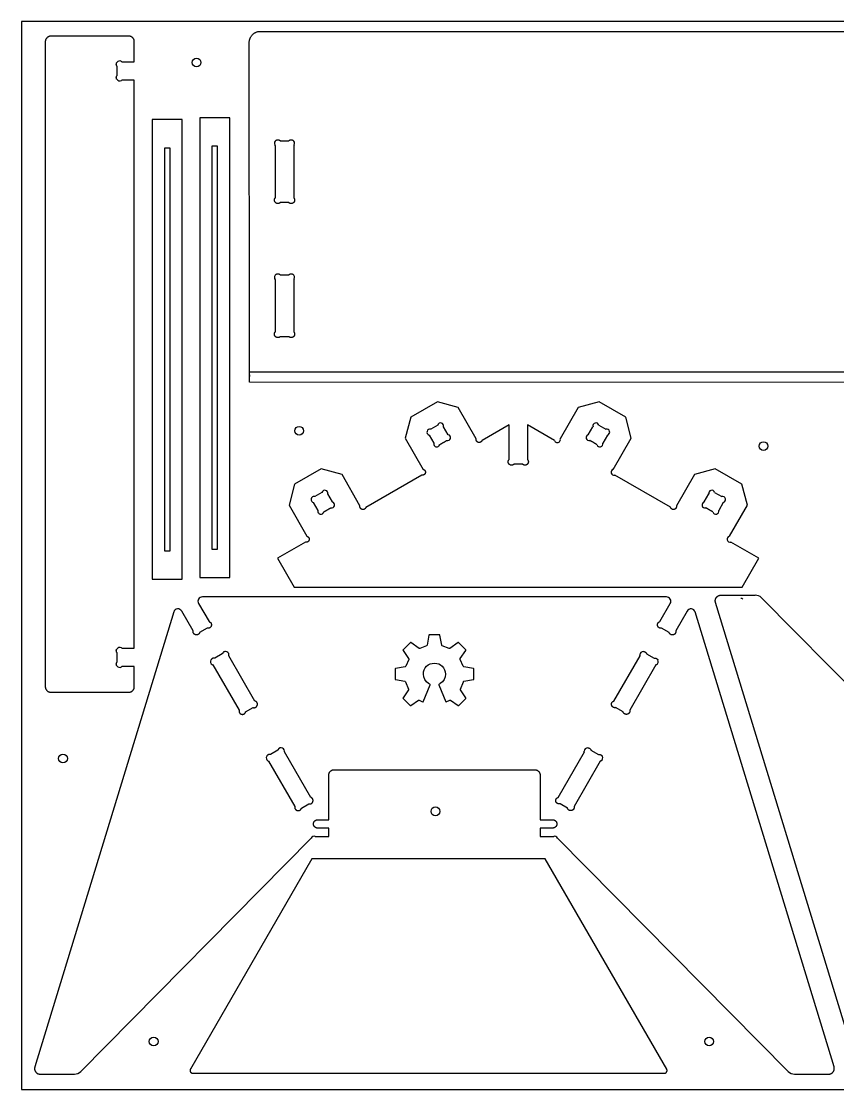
# Model space of a CAD drawing. Header units: millimetres. Extents: x 0 to 2500, y 0 to 1220.
# Drawn here: x 0 to 932, y 0 to 1220 of the extents above; entities that cross this region are included whole.
import ezdxf

# ---------------------------------------------------------------- set-up
doc = ezdxf.new("R2010")
doc.units = ezdxf.units.MM
doc.header["$MEASUREMENT"] = 0
for name, color, linetype, true_color in [('Angled Top Entry', 96, 'Continuous', 0x007f00), ('Board Fixings', 6, 'Continuous', 0xff00ff), ('Pockets 10mm', 5, 'Continuous', 0x0000ff), ('Pockets 5mm', 4, 'Continuous', 0x00ffff), ('Profile - inside', 30, 'Continuous', 0xff7f00), ('Profile - outside', 18, 'Continuous', 0x000000), ('Stock Perimeter', 1, 'Continuous', 0xff0007)]:
    doc.layers.add(name, color=color, linetype=linetype, true_color=true_color)

msp = doc.modelspace()

# ---------------------------------------------------------------- linework, layer by layer
at = {"layer": 'Angled Top Entry'}
msp.add_line((1009.4, 819.2, 0), (260.3, 819.3, 0), dxfattribs=at)
at = {"layer": 'Board Fixings'}
for centre in [(200, 1173), (317, 752.5), (847, 735), (47.5, 378.2), (472.6, 317.8), (151, 55), (785, 55)]:
    msp.add_circle(centre, 5, dxfattribs=at)
at = {"layer": 'Pockets 10mm'}
for p, q in [((465.2, 519.1), (463.1, 507.6)), ((477.2, 519.5), (465.8, 519.5)), ((479.9, 507.6), (477.8, 519.1)), ((435.6, 501.6), (442, 492.2)), ((443.7, 510.4), (435.7, 502.4)), ((454, 503.9), (444.5, 510.5)), ((462.5, 507), (454.9, 503.9)), ((488.1, 503.9), (480.4, 507)), ((498.5, 510.5), (489, 503.9)), ((507.3, 502.4), (499.3, 510.4)), ((500.9, 492.2), (507.4, 501.6)), ((442.1, 491.4), (438.7, 483.5)), ((504.3, 483.5), (500.9, 491.4)), ((426.5, 480.3), (426.5, 468.9)), ((438, 482.9), (427, 480.9)), ((516, 480.9), (504.9, 482.9)), ((516.4, 468.9), (516.4, 480.3)), ((427, 468.3), (437.8, 466.3)), ((438.4, 465.7), (441.8, 457.3)), ((501.2, 457.3), (504.5, 465.7)), ((505.2, 466.3), (516, 468.3)), ((441.7, 456.5), (435.6, 447.6)), ((458.6, 442.9), (466.5, 462.2)), ((466.3, 462.9), (465.3, 463.5)), ((476.4, 462.2), (484.4, 442.9)), ((477.6, 463.5), (476.7, 462.9)), ((507.4, 447.6), (501.2, 456.5)), ((435.7, 446.8), (443.7, 438.8)), ((444.5, 438.7), (453.2, 444.7)), ((454.1, 444.7), (457.9, 442.7)), ((485, 442.7), (488.9, 444.7)), ((489.7, 444.7), (498.5, 438.7)), ((499.3, 438.8), (507.3, 446.8))]:
    msp.add_line(p, q, dxfattribs=at)
for points in [[(465.8, 519.5), (465.5, 519.5), (465.3, 519.3), (465.2, 519.1)], [(477.8, 519.1), (477.7, 519.3), (477.4, 519.5), (477.2, 519.5)], [(435.7, 502.4), (435.5, 502.2), (435.4, 501.8), (435.6, 501.6)], [(444.5, 510.5), (444.2, 510.6), (443.9, 510.6), (443.7, 510.4)], [(454.9, 503.9), (454.6, 503.7), (454.2, 503.8), (454, 503.9)], [(463.1, 507.6), (463, 507.4), (462.8, 507.1), (462.5, 507)], [(480.4, 507), (480.2, 507.1), (479.9, 507.4), (479.9, 507.6)], [(489, 503.9), (488.7, 503.8), (488.3, 503.7), (488.1, 503.9)], [(499.3, 510.4), (499.1, 510.6), (498.7, 510.6), (498.5, 510.5)], [(507.4, 501.6), (507.5, 501.8), (507.5, 502.2), (507.3, 502.4)], [(442, 492.2), (442.2, 492), (442.2, 491.6), (442.1, 491.4)], [(500.9, 491.4), (500.8, 491.6), (500.8, 492), (500.9, 492.2)], [(427, 480.9), (426.7, 480.8), (426.5, 480.5), (426.5, 480.3)], [(438.7, 483.5), (438.6, 483.2), (438.3, 483), (438, 482.9)], [(504.9, 482.9), (504.6, 483), (504.4, 483.2), (504.3, 483.5)], [(516.4, 480.3), (516.4, 480.5), (516.2, 480.8), (516, 480.9)], [(426.5, 468.9), (426.5, 468.6), (426.7, 468.4), (427, 468.3)], [(437.8, 466.3), (438, 466.3), (438.3, 466), (438.4, 465.7)], [(465.3, 463.5), (465.1, 463.6), (464.9, 463.8), (464.7, 463.9)], [(478.2, 463.9), (478.1, 463.8), (477.8, 463.6), (477.6, 463.5)], [(504.5, 465.7), (504.6, 466), (504.9, 466.3), (505.2, 466.3)], [(516, 468.3), (516.2, 468.4), (516.4, 468.6), (516.4, 468.9)], [(441.8, 457.3), (441.9, 457.1), (441.9, 456.7), (441.7, 456.5)], [(466.5, 462.2), (466.6, 462.4), (466.5, 462.7), (466.3, 462.9)], [(476.7, 462.9), (476.4, 462.7), (476.3, 462.4), (476.4, 462.2)], [(501.2, 456.5), (501.1, 456.7), (501.1, 457.1), (501.2, 457.3)], [(435.6, 447.6), (435.4, 447.3), (435.5, 447), (435.7, 446.8)], [(453.2, 444.7), (453.4, 444.9), (453.8, 444.9), (454.1, 444.7)], [(457.9, 442.7), (458.2, 442.6), (458.5, 442.7), (458.6, 442.9)], [(484.4, 442.9), (484.5, 442.7), (484.8, 442.6), (485, 442.7)], [(488.9, 444.7), (489.1, 444.9), (489.5, 444.9), (489.7, 444.7)], [(507.3, 446.8), (507.5, 447), (507.5, 447.3), (507.4, 447.6)], [(443.7, 438.8), (443.9, 438.6), (444.2, 438.5), (444.5, 438.7)], [(498.5, 438.7), (498.7, 438.5), (499.1, 438.6), (499.3, 438.8)]]:
    msp.add_open_spline(points, degree=3, dxfattribs=at)
msp.add_open_spline([(464.7, 463.9), (461.2, 466.2), (458.9, 470.1), (458.9, 474.5), (458.9, 481.5), (464.5, 487.1), (471.5, 487.1), (478.4, 487.1), (484, 481.5), (484, 474.5), (484, 470.1), (481.7, 466.2), (478.2, 463.9)], degree=3, knots=[190, 190, 190, 190, 191, 191, 191, 192, 192, 192, 193, 193, 193, 194, 194, 194, 194], dxfattribs=at)
at = {"layer": 'Pockets 5mm'}
for points in [[(169.7, 615.3), (169.7, 1075.3), (163.2, 1075.3), (163.2, 615.3), (169.7, 615.3)], [(224, 617.3), (224, 1077.3), (217.5, 1077.3), (217.5, 617.3), (224, 617.3)]]:
    msp.add_lwpolyline(points, dxfattribs=at)
at = {"layer": 'Profile - inside'}
for p, q in [((289.9, 1018.5), (289.9, 1078.3)), ((295.4, 1083.7), (305.3, 1083.7)), ((310.8, 1078.3), (310.8, 1018.5)), ((305.3, 1013), (295.4, 1013)), ((295.4, 930.6), (305.3, 930.6)), ((289.9, 865.4), (289.9, 925.2)), ((310.8, 925.2), (310.8, 865.4)), ((305.3, 859.9), (295.4, 859.9)), ((475.3, 758.9), (467.2, 754.2)), ((487.3, 747.9), (481.9, 757.1)), ((647.1, 747.9), (652.4, 757.1)), ((659.1, 758.9), (667.2, 754.2)), ((465.4, 747.6), (470.8, 738.4)), ((668.9, 747.6), (663.6, 738.4)), ((343.1, 682), (335, 677.4)), ((355, 671.1), (349.7, 680.3)), ((779.4, 671.1), (784.7, 680.3)), ((791.3, 682), (799.4, 677.4)), ((333.2, 670.7), (338.5, 661.5)), ((801.2, 670.7), (795.9, 661.5)), ((229.3, 497.6), (220.7, 492.6)), ((266.6, 443.8), (236.7, 495.6)), ((676.3, 443.8), (706.2, 495.6)), ((713.7, 497.6), (722.3, 492.6)), ((218.7, 485.1), (248.6, 433.3)), ((724.3, 485.1), (694.4, 433.3)), ((256, 431.3), (264.6, 436.3)), ((686.9, 431.3), (678.3, 436.3)), ((292.8, 387.6), (284.2, 382.6)), ((330.2, 333.8), (300.3, 385.6)), ((612.8, 333.8), (642.7, 385.6)), ((650.1, 387.6), (658.7, 382.6)), ((282.2, 375.2), (312.1, 323.4)), ((660.7, 375.2), (630.8, 323.4)), ((319.6, 321.4), (328.2, 326.4)), ((623.4, 321.4), (614.8, 326.4))]:
    msp.add_line(p, q, dxfattribs=at)
for centre, radius, start, end in [((292.8, 1080.9), 3.93, 120, 210), ((307.9, 1080.9), 3.93, 330, 60), ((292.8, 927.8), 3.93, 120, 210), ((307.9, 927.8), 3.93, 330, 60), ((478.6, 758), 3.43, 344.9963, 164.9963), ((655.8, 758), 3.43, 15.0037, 195.0037), ((466.3, 750.9), 3.43, 74.9963, 254.9963), ((486.4, 744.6), 3.43, 254.9963, 74.9963), ((648, 744.6), 3.43, 105.0037, 285.0037), ((668.1, 750.9), 3.43, 285.0037, 105.0037), ((474.1, 737.5), 3.43, 164.9963, 344.9963), ((660.3, 737.5), 3.43, 195.0037, 15.0037), ((346.4, 681.1), 3.43, 344.9913, 164.9913), ((788, 681.1), 3.43, 15.0087, 195.0087), ((334.1, 674), 3.43, 74.9913, 254.9913), ((354.1, 667.7), 3.43, 254.9913, 74.9913), ((780.3, 667.7), 3.43, 105.0087, 285.0087), ((800.3, 674), 3.43, 285.0087, 105.0087), ((341.8, 660.6), 3.43, 164.9913, 344.9913), ((792.6, 660.6), 3.43, 195.0087, 15.0087), ((233, 496.4), 3.93, 0, 90), ((710, 496.4), 3.93, 90, 180), ((219.8, 488.8), 3.93, 150, 240), ((723.1, 488.8), 3.93, 300, 30), ((283.4, 378.9), 3.93, 150, 240), ((296.5, 386.4), 3.93, 0, 90), ((646.4, 386.4), 3.93, 90, 180), ((659.6, 378.9), 3.93, 300, 30)]:
    msp.add_arc(centre, radius, start, end, dxfattribs=at)
for points, weights in [([(289.9, 1078.3), (289.6, 1078.5), (289.4, 1078.9)], [0.914835789986, 0.948287753986, 1]), ([(290.8, 1084.3), (293.4, 1085.8), (295.4, 1083.7)], [1, 0.758819025933, 0.914835791626]), ([(305.3, 1083.7), (307.3, 1085.8), (309.9, 1084.3)], [0.914835717231, 0.758819083435, 1]), ([(311.3, 1078.9), (311.1, 1078.5), (310.8, 1078.3)], [1, 0.948287729328, 0.914835758084]), ([(290, 1013.1), (287.2, 1015.9), (289.9, 1018.5)], [1, 0.707106816723, 1]), ([(295.4, 1013), (292.8, 1010.3), (290, 1013.1)], [0.999999860338, 0.707106886554, 1]), ([(310.7, 1013.1), (307.9, 1010.3), (305.3, 1013)], [1, 0.707106886554, 0.999999860338]), ([(310.8, 1018.5), (313.5, 1015.9), (310.7, 1013.1)], [0.999999860338, 0.707106886554, 1]), ([(290.8, 931.2), (293.4, 932.7), (295.4, 930.6)], [1, 0.758819025933, 0.914835791626]), ([(305.3, 930.6), (307.3, 932.7), (309.9, 931.2)], [0.914835717231, 0.758819083435, 1]), ([(289.9, 925.2), (289.6, 925.3), (289.4, 925.8)], [0.914835774035, 0.948287741657, 1]), ([(311.3, 925.8), (311.1, 925.3), (310.8, 925.2)], [1, 0.948287729328, 0.914835758084]), ([(290, 860), (287.2, 862.8), (289.9, 865.4)], [1, 0.707106816723, 1]), ([(295.4, 859.9), (292.8, 857.2), (290, 860)], [0.999999860338, 0.707106886554, 1]), ([(310.7, 860), (307.9, 857.2), (305.3, 859.9)], [1, 0.707106886554, 0.999999860338]), ([(310.8, 865.4), (313.5, 862.8), (310.7, 860)], [0.999999860338, 0.707106886554, 1]), ([(233, 500.3), (230, 500.3), (229.3, 497.6)], [1, 0.758819025933, 0.914835791626]), ([(710, 500.3), (713, 500.3), (713.7, 497.6)], [1, 0.758819025933, 0.914835791626]), ([(220.7, 492.6), (218, 493.4), (216.4, 490.8)], [0.914835791626, 0.758819025933, 1]), ([(236.7, 495.6), (236.9, 495.9), (236.9, 496.4)], [0.914835758084, 0.948287729328, 1]), ([(706.2, 495.6), (706.1, 495.9), (706.1, 496.4)], [0.914835758084, 0.948287729328, 1]), ([(722.3, 492.6), (725, 493.4), (726.5, 490.8)], [0.914835791626, 0.758819025933, 1]), ([(217.9, 485.4), (218.3, 485.1), (218.7, 485.1)], [1, 0.948287729328, 0.914835758084]), ([(725.1, 485.4), (724.6, 485.1), (724.3, 485.1)], [1, 0.948287729328, 0.914835758084]), ([(269.3, 439.1), (270.3, 442.9), (266.6, 443.8)], [1, 0.707106816723, 1]), ([(673.7, 439.1), (672.7, 442.9), (676.3, 443.8)], [1, 0.707106816723, 1]), ([(248.6, 433.3), (247.5, 429.7), (251.3, 428.7)], [1, 0.707106816723, 1]), ([(251.3, 428.7), (255.1, 427.7), (256, 431.3)], [1, 0.707106816723, 1]), ([(264.6, 436.3), (268.2, 435.3), (269.3, 439.1)], [1, 0.707106816723, 1]), ([(678.3, 436.3), (674.7, 435.3), (673.7, 439.1)], [1, 0.707106816723, 1]), ([(691.6, 428.7), (687.8, 427.7), (686.9, 431.3)], [1, 0.707106816723, 1]), ([(694.4, 433.3), (695.4, 429.7), (691.6, 428.7)], [1, 0.707106816723, 1]), ([(284.2, 382.6), (281.5, 383.4), (280, 380.8)], [0.914835791626, 0.758819025933, 1]), ([(296.5, 390.4), (293.5, 390.4), (292.8, 387.6)], [1, 0.758819025933, 0.914835791626]), ([(300.3, 385.6), (300.4, 385.9), (300.4, 386.4)], [0.914835758084, 0.948287729328, 1]), ([(642.7, 385.6), (642.5, 385.9), (642.5, 386.4)], [0.914835758084, 0.948287729328, 1]), ([(646.4, 390.4), (649.5, 390.4), (650.1, 387.6)], [1, 0.758819025933, 0.914835791626]), ([(658.7, 382.6), (661.5, 383.4), (663, 380.8)], [0.914835791626, 0.758819025933, 1]), ([(281.4, 375.4), (281.9, 375.2), (282.2, 375.2)], [1, 0.948287729328, 0.914835758084]), ([(661.5, 375.4), (661.1, 375.2), (660.7, 375.2)], [1, 0.948287729328, 0.914835758084]), ([(332.8, 329.1), (333.8, 332.9), (330.2, 333.8)], [1, 0.707106816723, 1]), ([(610.1, 329.1), (609.1, 332.9), (612.8, 333.8)], [1, 0.707106816723, 1]), ([(312.1, 323.4), (311.1, 319.8), (314.9, 318.8)], [1, 0.707106816723, 1]), ([(314.9, 318.8), (318.7, 317.7), (319.6, 321.4)], [1, 0.707106816723, 1]), ([(328.2, 326.4), (331.8, 325.3), (332.8, 329.1)], [1, 0.707106816723, 1]), ([(614.8, 326.4), (611.2, 325.3), (610.1, 329.1)], [1, 0.707106816723, 1]), ([(628.1, 318.8), (624.3, 317.7), (623.4, 321.4)], [1, 0.707106816723, 1]), ([(630.8, 323.4), (631.9, 319.8), (628.1, 318.8)], [1, 0.707106816723, 1])]:
    msp.add_rational_spline(points, weights, degree=2, dxfattribs=at)
for points in [[(477.4, 736.6), (481.4, 739), (485.5, 741.3)], [(657, 736.6), (653, 739), (648.9, 741.3)], [(345.1, 659.8), (349.2, 662.1), (353.2, 664.4)], [(789.3, 659.8), (785.2, 662.1), (781.2, 664.4)]]:
    msp.add_open_spline(points, degree=2, dxfattribs=at)
at = {"layer": 'Profile - outside'}
for p, q in [((272.8, 1208.6, 0), (996.7, 1208.6, 0)), ((27.3, 1196.8), (27.3, 460.2)), ((39.7, 1203.1), (33.7, 1203.1)), ((53.6, 1203.1), (39.7, 1203.1)), ((122.6, 1203.1), (53.6, 1203.1)), ((128.9, 1173.8), (128.9, 1196.8)), ((114.9, 1173.8), (128.9, 1173.8)), ((109.5, 1158.4), (109.5, 1168.3)), ((128.9, 1152.8), (114.9, 1152.9)), ((128.9, 504.1), (128.9, 1152.8)), ((1009.4, 807.7), (260.3, 807.8, 0)), ((474.8, 785.4), (444.5, 767.9)), ((498.6, 779), (474.8, 785.4)), ((659.6, 785.4), (635.7, 779)), ((689.8, 767.9), (659.6, 785.4)), ((519.2, 743.3), (498.6, 779)), ((635.7, 779), (615.1, 743.3)), ((444.5, 767.9), (438.1, 744.1)), ((556.7, 759.3), (525.8, 741.5)), ((556.8, 719.6), (556.7, 759.3)), ((577.7, 759.3), (577.6, 719.6)), ((608.5, 741.5), (577.7, 759.3)), ((696.2, 744.1), (689.8, 767.9)), ((438.1, 744.1), (458.7, 708.4)), ((675.6, 708.4), (696.2, 744.1)), ((342.1, 708.9), (311.9, 691.4)), ((366, 702.5), (342.1, 708.9)), ((572.2, 714.2), (562.2, 714.2)), ((792, 708.9), (768.2, 702.5)), ((822.3, 691.4), (792, 708.9)), ((386.5, 666.8), (366, 702.5)), ((456.9, 701.8), (393.2, 665)), ((741, 665.1), (677.4, 701.8)), ((768.2, 702.5), (747.6, 666.8)), ((311.9, 691.4), (305.5, 667.6)), ((828.7, 667.6), (822.3, 691.4)), ((305.5, 667.6), (326, 631.9)), ((808.1, 631.9), (828.7, 667.6)), ((324.3, 625.3), (292.4, 606.9)), ((841.7, 606.9), (809.9, 625.3)), ((292.4, 606.9), (311.5, 573.9)), ((822.6, 573.9), (841.7, 606.9)), ((311.5, 573.9), (822.6, 573.9)), ((736.3, 562.7), (206.6, 562.7)), ((798.4, 564.7), (799, 564.7)), ((799, 564.7), (799.6, 564.7)), ((799.6, 564.7), (837.6, 564.7)), ((844.7, 561.7), (1106.8, 296.2)), ((202.3, 555.2), (214.2, 534.5)), ((728.8, 534.5), (740.7, 555.2)), ((950.9, 36.9), (792.3, 556.5)), ((173.9, 545.5), (15.3, 25.9)), ((196.1, 524.1), (183.1, 546.5)), ((759.9, 546.5), (746.9, 524.1)), ((927.6, 25.9), (769, 545.5)), ((212.2, 527), (203.5, 522.1)), ((739.4, 522.1), (730.8, 527)), ((114.9, 504.1), (128.9, 504.1)), ((109.5, 488.7), (109.5, 498.6)), ((128.9, 483.1), (114.9, 483.2)), ((128.9, 460.2), (128.9, 483.1)), ((33.7, 453.8), (39.7, 453.8)), ((39.7, 453.8), (53.6, 453.8)), ((53.6, 453.8), (122.6, 453.8)), ((350.8, 317.8), (350.8, 359)), ((357.2, 365.4), (388.9, 365.4)), ((388.9, 365.4), (554, 365.4)), ((554, 365.4), (585.8, 365.4)), ((592.1, 359), (592.1, 317.8)), ((350.8, 308.2), (350.8, 317.8)), ((592.1, 317.8), (592.1, 308.2)), ((338.1, 308.2), (350.8, 308.2)), ((592.1, 308.2), (606.4, 308.2)), ((350.8, 298.7), (338.1, 298.7)), ((350.8, 289.2), (350.8, 298.7)), ((606.4, 298.7), (592.1, 298.7)), ((592.1, 298.7), (592.1, 289.2)), ((67.7, 20.7), (330.9, 287.3)), ((335.4, 289.2), (350.8, 289.2)), ((592.1, 289.2), (607.6, 289.2)), ((612.1, 287.3), (875.2, 20.7)), ((331.4, 263.6), (192.9, 23.5)), ((597.9, 263.6), (331.4, 263.6)), ((736.6, 23.5), (597.9, 263.6)), ((21.4, 17.7), (21.7, 17.7)), ((21.7, 17.7), (21.9, 17.7)), ((21.9, 17.7), (22, 17.7)), ((22, 17.7), (22.6, 17.7)), ((22.6, 17.7), (60.6, 17.7)), ((195.7, 18.7), (733.8, 18.7)), ((882.4, 17.7), (920.4, 17.7)), ((920.4, 17.7), (921, 17.7)), ((921, 17.7), (921.5, 17.7))]:
    msp.add_line(p, q, dxfattribs=at)
for points in [[(183.4, 582.8), (183.4, 1107.8), (149.4, 1107.8), (149.4, 582.8), (183.4, 582.8)], [(237.8, 584.8), (237.8, 1109.8), (203.8, 1109.8), (203.8, 584.8), (237.8, 584.8)]]:
    msp.add_lwpolyline(points, dxfattribs=at)
for centre, radius, start, end in [((112.3, 1170.9), 3.93, 60, 150), ((112.3, 1155.8), 3.93, 210, 300), ((611.8, 742.4), 3.43, 194.9982, 15.0055), ((676.5, 705.1), 3.43, 105.0055, 284.9982), ((809, 628.6), 3.43, 105.013, 284.9957), ((206.6, 557.7), 5, 90, 209.848), ((736.3, 557.7), 5, 330.152, 90), ((837.6, 554.7), 10, 44.6253, 90), ((178.7, 544), 5, 30.1404, 163.025), ((764.2, 544), 5, 16.975, 149.8596), ((821.3, 557.8), 3.17, 44.763, 90), ((112.3, 501.2), 3.93, 60, 150), ((112.3, 486.1), 3.93, 210, 300), ((334.1, 286), 3.43, 67.3127, 158.062), ((608.9, 286), 3.43, 21.938, 112.6873), ((60.6, 27.7), 10, 270, 315.3747), ((882.4, 27.7), 10, 224.6253, 270)]:
    msp.add_arc(centre, radius, start, end, dxfattribs=at)
at = {"layer": 'Profile - outside', "extrusion": (1.21016e-13, -9.66457e-07, 1)}
msp.add_rational_spline([(260.1, 1195.9), (260.1, 1208.6, 0), (272.8, 1208.6, 0)], [1, 0.707106851018, 0.999999860338], degree=2, dxfattribs=at)
at = {"layer": 'Profile - outside'}
for points, weights in [([(33.7, 1203.1), (27.3, 1203.1), (27.3, 1196.8)], [1, 0.707106781187, 1]), ([(128.9, 1196.8), (128.9, 1203.1), (122.6, 1203.1)], [1.00000013966, 0.707106879943, 1.00000013966]), ([(109.5, 1168.3), (107.4, 1170.3), (108.9, 1172.9)], [0.914835717231, 0.758819083435, 1]), ([(114.3, 1174.3), (114.7, 1174.1), (114.9, 1173.8)], [1, 0.948287753986, 0.914835789986]), ([(108.9, 1153.8), (107.4, 1156.4), (109.5, 1158.4)], [1, 0.758819140937, 0.914835642837]), ([(114.9, 1152.9), (114.7, 1152.6), (114.3, 1152.4)], [0.914835774035, 0.948287741657, 1]), ([(556.8, 714.2), (554.1, 717), (556.8, 719.6)], [1, 0.707106816723, 1]), ([(562.2, 714.2), (559.6, 711.5), (556.8, 714.2)], [1, 0.707106816723, 1]), ([(577.5, 714.2), (574.8, 711.5), (572.2, 714.2)], [1, 0.707106816723, 1]), ([(577.6, 719.6), (580.3, 717), (577.5, 714.2)], [1, 0.707106816723, 1]), ([(216.8, 529.8), (215.8, 526), (212.2, 527)], [1, 0.707106816723, 1]), ([(214.2, 534.5), (217.8, 533.6), (216.8, 529.8)], [1, 0.707106816723, 1]), ([(726.2, 529.8), (725.2, 533.6), (728.8, 534.5)], [1, 0.707106816723, 1]), ([(730.8, 527), (727.2, 526), (726.2, 529.8)], [1, 0.707106816723, 1]), ([(198.9, 519.4), (195.1, 520.5), (196.1, 524.1)], [1, 0.707106816723, 1]), ([(203.5, 522.1), (202.6, 518.4), (198.9, 519.4)], [1, 0.707106816723, 1]), ([(744.1, 519.4), (740.3, 518.4), (739.4, 522.1)], [1, 0.707106816723, 1]), ([(746.9, 524.1), (747.9, 520.5), (744.1, 519.4)], [1, 0.707106816723, 1]), ([(109.5, 498.6), (107.4, 500.6), (108.9, 503.2)], [0.914835568442, 0.758819198439, 1]), ([(114.3, 504.6), (114.7, 504.4), (114.9, 504.1)], [1, 0.948287753986, 0.914835789986]), ([(108.9, 484.1), (107.4, 486.7), (109.5, 488.7)], [1, 0.758819140937, 0.914835642837]), ([(114.9, 483.2), (114.7, 482.9), (114.3, 482.7)], [0.914835805937, 0.948287766315, 1]), ([(27.3, 460.2), (27.3, 453.8), (33.7, 453.8)], [1, 0.707107019605, 1]), ([(122.6, 453.8), (128.9, 453.8), (128.9, 460.2)], [1, 0.707107258023, 1]), ([(350.8, 359), (350.8, 365.4), (357.2, 365.4)], [0.999999581013, 0.707107060511, 0.999999860338]), ([(585.8, 365.4), (592.1, 365.4), (592.1, 359)], [0.999999860338, 0.707106851018, 1])]:
    msp.add_rational_spline(points, weights, degree=2, dxfattribs=at)
msp.add_open_spline([(260.3, 807.8, 0), (260.3, 810.1, 0), (260.3, 812.5, 0), (260.3, 812.8, 0), (260.3, 813.2, 0), (260.3, 815.9, 0), (260.3, 818.7, 0), (260.2, 1007.3, 0), (260.1, 1195.9)], degree=2, knots=[1559.425813, 1559.425813, 1559.425813, 1559.611446, 1559.611446, 1559.638995, 1559.638995, 1560.071917, 1560.071917, 1574.922398, 1574.922398, 1574.922398], dxfattribs=at)
for points, weights, knots in [([(525.8, 741.5), (525.1, 739), (522.5, 739), (519.1, 739), (519.1, 742.4), (519.1, 742.9), (519.2, 743.3)], [0.914854299882, 0.759050839292, 1.00016785396, 0.707225471862, 1.00016785396, 0.948394664234, 0.91492175018], [289.7996109, 289.7996109, 289.7996109, 289.9741527, 289.9741527, 290.1862103, 290.1862103, 290.2236883, 290.2236883, 290.2236883]), ([(458.7, 708.4), (461.2, 707.7), (461.2, 705.1), (461.2, 701.7), (457.8, 701.7), (457.3, 701.7), (456.9, 701.8)], [0.914921734219, 0.758998673763, 1.00016785385, 0.707225471779, 1.00016785385, 0.948342486339, 0.914854299669], [296.7854473, 296.7854473, 296.7854473, 296.9600268, 296.9600268, 297.1720843, 297.1720843, 297.2096001, 297.2096001, 297.2096001]), ([(393.2, 665), (392.5, 662.5), (389.9, 662.5), (386.4, 662.5), (386.4, 665.9), (386.4, 666.4), (386.5, 666.8)], [0.914854225369, 0.759035895081, 1.0001576255, 0.707218239249, 1.0001576255, 0.948363234502, 0.914884297585], [300.1056488, 300.1056488, 300.1056488, 300.2801957, 300.2801957, 300.4922533, 300.4922533, 300.529747, 300.529747, 300.529747]), ([(747.6, 666.8), (747.7, 666.4), (747.7, 665.9), (747.7, 662.5), (744.3, 662.5), (741.7, 662.5), (741, 665.1)], [0.914780162609, 0.948244747995, 1, 0.707106781187, 1, 0.758804721541, 0.914854299666], [340.519712, 340.519712, 340.519712, 340.5571833, 340.5571833, 340.7692409, 340.7692409, 340.9438686, 340.9438686, 340.9438686]), ([(326, 631.9), (328.6, 631.2), (328.6, 628.6), (328.6, 625.2), (325.2, 625.2), (324.7, 625.2), (324.3, 625.3)], [0.914884223259, 0.759012687573, 1.00015762539, 0.707218239167, 1.00015762539, 0.948340026967, 0.914854299455], [307.0912959, 307.0912959, 307.0912959, 307.2658597, 307.2658597, 307.4779172, 307.4779172, 307.5154278, 307.5154278, 307.5154278]), ([(792.3, 556.5), (791.4, 559.5), (793.3, 562.1), (795.2, 564.7), (798.4, 564.7)], [0.999999911621, 0.893028245911, 0.999999962629, 0.893028220407, 0.999999962629], [2062.0790417, 2062.0790417, 2062.0790417, 2062.3124247, 2062.3124247, 2062.5458078, 2062.5458078, 2062.5458078]), ([(338.1, 298.7), (333.4, 298.7), (333.4, 303.5), (333.4, 308.2), (338.1, 308.2)], [1, 0.707106781187, 1, 0.707106781187, 1], [524.3214986, 524.3214986, 524.3214986, 524.6160229, 524.6160229, 524.9105472, 524.9105472, 524.9105472]), ([(606.4, 308.2), (611.2, 308.2), (611.2, 303.5), (611.2, 298.7), (606.4, 298.7)], [1, 0.707106781187, 1, 0.707106781187, 1], [539.4838449, 539.4838449, 539.4838449, 539.7783692, 539.7783692, 540.0728935, 540.0728935, 540.0728935]), ([(15.3, 25.9), (14.4, 22.9), (16.3, 20.3), (18.2, 17.7), (21.4, 17.7)], [0.999999948754, 0.893028279072, 0.999999999762, 0.893028253568, 0.999999999762], [496.9589021, 496.9589021, 496.9589021, 497.1922851, 497.1922851, 497.4256681, 497.4256681, 497.4256681]), ([(921.5, 17.7), (924.7, 17.7), (926.6, 20.3), (928.5, 22.9), (927.6, 25.9)], [0.999999809605, 0.893028296919, 0.999999962629, 0.893028271415, 0.999999860613], [567.024495, 567.024495, 567.024495, 567.257878, 567.257878, 567.4912611, 567.4912611, 567.4912611]), ([(192.9, 23.5), (192, 21.9), (192.9, 20.3), (193.9, 18.7), (195.7, 18.7)], [1, 0.866084487159, 1, 0.866084487159, 1], [86.6174555, 86.6174555, 86.6174555, 86.7483257, 86.7483257, 86.8791958, 86.8791958, 86.8791958]), ([(733.8, 18.7), (735.7, 18.7), (736.6, 20.3), (737.5, 21.9), (736.6, 23.5)], [1, 0.866025403784, 1, 0.866025403784, 1], [54.0326127, 54.0326127, 54.0326127, 54.1635124, 54.1635124, 54.2944121, 54.2944121, 54.2944121])]:
    msp.add_rational_spline(points, weights, degree=2, knots=knots, dxfattribs=at)
at = {"layer": 'Stock Perimeter'}
msp.add_lwpolyline([(0, 0), (2500, 0), (2500, 1220), (0, 1220), (0, 0)], dxfattribs=at)

doc.saveas('drawing.dxf')
